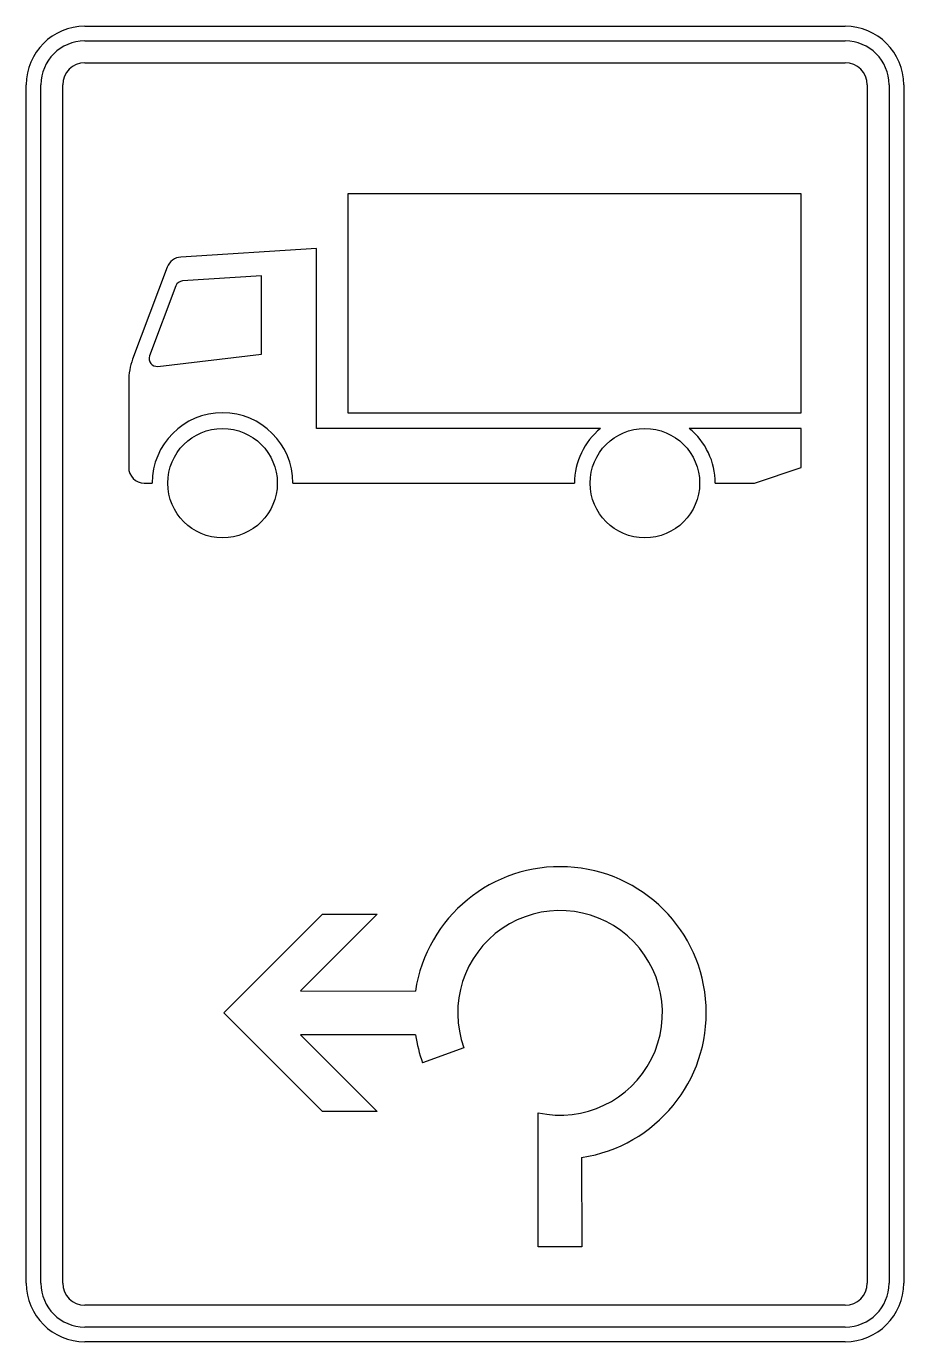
# Model space of a CAD drawing. Extents: x 0 to 600, y 0 to 900.
import ezdxf

# ---------------------------------------------------------------- set-up
doc = ezdxf.new("R2010")
doc.units = 0
doc.header["$LTSCALE"] = 25
doc.linetypes.add('AUSGEZOGEN', pattern=[0])
doc.layers.get('0').update_dxf_attribs({"linetype": 'AUSGEZOGEN'})

msp = doc.modelspace()

# ---------------------------------------------------------------- linework, layer by layer
for p, q in [((40, 900), (560, 900)), ((40, 890), (560, 890)), ((40, 875), (560, 875)), ((0, 40), (0, 860)), ((10, 40), (10, 860)), ((25, 40), (25, 860)), ((575, 860), (575, 40)), ((590, 860), (590, 40)), ((600, 860), (600, 40)), ((530, 785.35), (219.77, 785.35)), ((219.77, 785.35), (219.77, 635.58)), ((530, 635.58), (530, 785.35)), ((198.37, 747.91), (105.67, 742.11)), ((198.37, 624.88), (198.37, 747.91)), ((96.32, 735.19), (72.72, 672.27)), ((160.93, 729.19), (106.88, 725.81)), ((160.93, 675.7), (160.93, 729.19)), ((102.2, 722.35), (84.27, 674.53)), ((89.91, 667.34), (160.93, 675.7)), ((70, 657.24), (70, 598.14)), ((219.77, 635.58), (530, 635.58)), ((392.77, 624.88), (198.37, 624.88)), ((530, 624.88), (453.28, 624.88)), ((530, 598.14), (530, 624.88)), ((497.91, 587.44), (530, 598.14)), ((80.7, 587.44), (86.05, 587.44)), ((182.33, 587.44), (374.88, 587.44)), ((471.16, 587.44), (497.91, 587.44)), ((135, 225), (202.5, 292.5)), ((240, 292.5), (187.5, 240)), ((202.5, 292.5), (240, 292.5)), ((187.5, 240), (266.11, 239.88)), ((202.5, 157.5), (135, 225)), ((266.13, 210), (187.5, 210)), ((187.5, 210), (240, 157.5)), ((299.22, 201.06), (271.03, 190.8)), ((240, 157.5), (202.5, 157.5)), ((350, 65), (350, 156.63)), ((379.77, 126.1), (380, 65)), ((380, 65), (350, 65)), ((560, 25), (40, 25)), ((560, 10), (40, 10)), ((560, 0), (40, 0))]:
    msp.add_line(p, q)
for centre in [(134.19, 587.44), (423.02, 587.44)]:
    msp.add_circle(centre, 37.44)
for centre, radius, start, end in [((40, 860), 40, 90, 180), ((560, 860), 40, 0, 90), ((40, 860), 30, 90, 180), ((560, 860), 30, 0, 90), ((40, 860), 15, 90, 180), ((560, 860), 15, 0, 90), ((106.34, 731.44), 10.7, 93.57633, 159.44395), ((107.21, 720.47), 5.35, 93.57633, 159.44395), ((112.79, 657.24), 42.79, 159.44395, 180), ((89.28, 672.65), 5.35, 159.44395, 276.70984), ((134.19, 587.44), 48.14, 0, 180), ((423.02, 587.44), 48.14, 128.94244, 180), ((423.02, 587.44), 48.14, 0, 51.05756), ((80.7, 598.14), 10.7, 180, 270), ((365, 225), 100, 278.495, 531.445), ((365, 225), 70, 257.625, 560), ((365, 225), 100, 188.625, 200), ((40, 40), 40, 180, 270), ((40, 40), 30, 180, 270), ((40, 40), 15, 180, 270), ((560, 40), 40, 270, 360), ((560, 40), 30, 270, 360), ((560, 40), 15, 270, 360)]:
    msp.add_arc(centre, radius, start, end)

doc.saveas('drawing.dxf')
